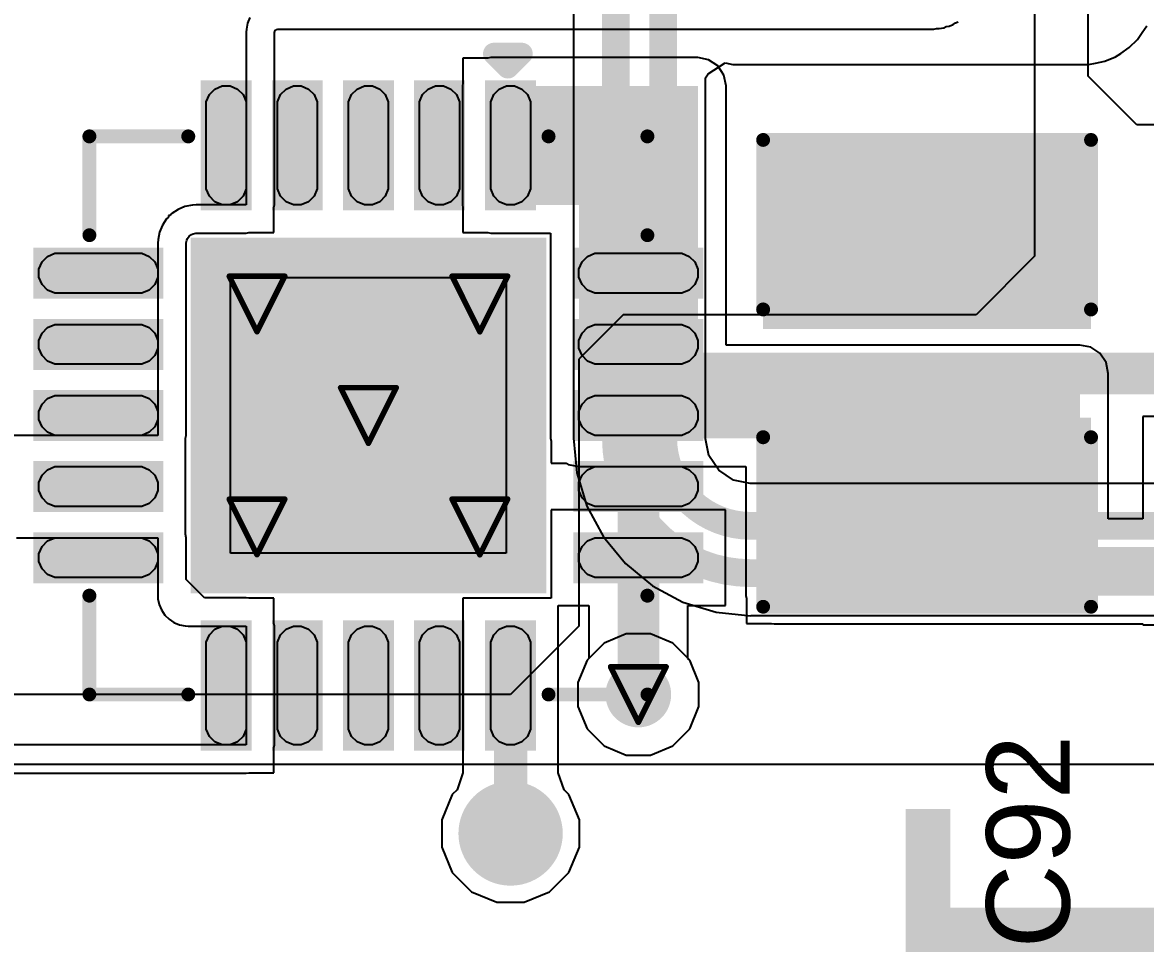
# Model space of a CAD drawing. Header units: inches. Extents: x 0 to 5359, y 0 to 5098.
# Drawn here: x 54.64 to 64.91, y 28.71 to 37.13 of the extents above; entities that cross this region are included whole.
import ezdxf

# ---------------------------------------------------------------- set-up
doc = ezdxf.new("R2010")
doc.units = ezdxf.units.IN
for name, color, linetype in [('Bottom Layer', 5, 'Continuous'), ('Drill Drawing', 1, 'Continuous'), ('Layer 1', 16, 'Continuous'), ('Layer 2', 76, 'Continuous'), ('Top Layer', 1, 'Continuous'), ('Top Overlay', 2, 'Continuous'), ('Top Paste', 8, 'Continuous'), ('Top Solder', 216, 'Continuous'), ('Via Holes', 16, 'Continuous')]:
    doc.layers.add(name, color=color, linetype=linetype)
doc.styles.add('Arial', font='', dxfattribs={"height": 0.2})
doc.styles.add('Arial Black_Bold', font='', dxfattribs={"height": 0.2})
doc.styles.get('Arial').set_extended_font_data('Arial')
doc.styles.get('Arial Black_Bold').set_extended_font_data('Arial Black', bold=True)

# ---------------------------------------------------------------- blocks, each defined once
blk = doc.blocks.new('20_VQFN__5_5__14')
at = {"layer": 'Top Layer'}
for points in [[(-1.482, 3.012), (-1.118, 3.012), (-1.118, 1.925), (-1.482, 1.925)], [(-0.832, 3.012), (-0.468, 3.012), (-0.468, 1.925), (-0.832, 1.925)], [(-0.182, 3.012), (0.182, 3.012), (0.182, 1.925), (-0.182, 1.925)], [(0.468, 3.012), (0.832, 3.012), (0.832, 1.925), (0.468, 1.925)], [(1.118, 3.012), (1.482, 3.012), (1.482, 1.925), (1.118, 1.925)], [(-1.575, 1.575), (1.575, 1.575), (1.575, -1.575), (-1.575, -1.575)], [(-3.012, 1.482), (-1.925, 1.482), (-1.925, 1.118), (-3.012, 1.118)], [(1.925, 1.482), (3.012, 1.482), (3.012, 1.118), (1.925, 1.118)], [(-3.012, 0.832), (-1.925, 0.832), (-1.925, 0.468), (-3.012, 0.468)], [(1.925, 0.832), (3.012, 0.832), (3.012, 0.468), (1.925, 0.468)], [(-3.012, 0.182), (-1.925, 0.182), (-1.925, -0.182), (-3.012, -0.182)], [(1.925, 0.182), (3.012, 0.182), (3.012, -0.182), (1.925, -0.182)], [(-3.012, -0.468), (-1.925, -0.468), (-1.925, -0.832), (-3.012, -0.832)], [(1.925, -0.468), (3.012, -0.468), (3.012, -0.832), (1.925, -0.832)], [(-3.012, -1.118), (-1.925, -1.118), (-1.925, -1.482), (-3.012, -1.482)], [(1.925, -1.118), (3.012, -1.118), (3.012, -1.482), (1.925, -1.482)], [(-1.482, -1.925), (-1.118, -1.925), (-1.118, -3.012), (-1.482, -3.012)], [(-0.832, -1.925), (-0.468, -1.925), (-0.468, -3.012), (-0.832, -3.012)], [(-0.182, -1.925), (0.182, -1.925), (0.182, -3.012), (-0.182, -3.012)], [(0.468, -1.925), (0.832, -1.925), (0.832, -3.012), (0.468, -3.012)], [(1.118, -1.925), (1.482, -1.925), (1.482, -3.012), (1.118, -3.012)]]:
    blk.add_hatch(color=1, dxfattribs=at).paths.add_polyline_path(points)
at = {"layer": 'Top Solder'}
for points in [[(-1.533, 3.063), (-1.067, 3.063), (-1.067, 1.874), (-1.533, 1.874)], [(-0.883, 3.063), (-0.417, 3.063), (-0.417, 1.874), (-0.883, 1.874)], [(-0.233, 3.063), (0.233, 3.063), (0.233, 1.874), (-0.233, 1.874)], [(0.417, 3.063), (0.883, 3.063), (0.883, 1.874), (0.417, 1.874)], [(1.067, 3.063), (1.533, 3.063), (1.533, 1.874), (1.067, 1.874)], [(-1.626, 1.626), (1.626, 1.626), (1.626, -1.626), (-1.626, -1.626)], [(-3.063, 1.533), (-1.874, 1.533), (-1.874, 1.067), (-3.063, 1.067)], [(1.874, 1.533), (3.063, 1.533), (3.063, 1.067), (1.874, 1.067)], [(-3.063, 0.883), (-1.874, 0.883), (-1.874, 0.417), (-3.063, 0.417)], [(1.874, 0.883), (3.063, 0.883), (3.063, 0.417), (1.874, 0.417)], [(-3.063, 0.233), (-1.874, 0.233), (-1.874, -0.233), (-3.063, -0.233)], [(1.874, 0.233), (3.063, 0.233), (3.063, -0.233), (1.874, -0.233)], [(-3.063, -0.417), (-1.874, -0.417), (-1.874, -0.883), (-3.063, -0.883)], [(1.874, -0.417), (3.063, -0.417), (3.063, -0.883), (1.874, -0.883)], [(-3.063, -1.067), (-1.874, -1.067), (-1.874, -1.533), (-3.063, -1.533)], [(1.874, -1.067), (3.063, -1.067), (3.063, -1.533), (1.874, -1.533)], [(-1.533, -1.874), (-1.067, -1.874), (-1.067, -3.063), (-1.533, -3.063)], [(-0.883, -1.874), (-0.417, -1.874), (-0.417, -3.063), (-0.883, -3.063)], [(-0.233, -1.874), (0.233, -1.874), (0.233, -3.063), (-0.233, -3.063)], [(0.417, -1.874), (0.883, -1.874), (0.883, -3.063), (0.417, -3.063)], [(1.067, -1.874), (1.533, -1.874), (1.533, -3.063), (1.067, -3.063)]]:
    blk.add_hatch(color=216, dxfattribs=at).paths.add_polyline_path(points)
at = {"layer": 'Top Overlay'}
for points in [[(-2.551, 1.647, 0.127, 0.127, 0), (-2.551, 2.551, 0.127, 0.127, 0)], [(-1.647, 2.551, 0.127, 0.127, 0), (-2.551, 2.551, 0.127, 0.127, 0)], [(2.551, 2.551, 0.127, 0.127, 0), (1.647, 2.551, 0.127, 0.127, 0)], [(2.551, 1.647, 0.127, 0.127, 0), (2.551, 2.551, 0.127, 0.127, 0)], [(-3.307, 1.148, 0.2, 0.2, 0), (-3.307, 1.402, 0.2, 0.2, 0)], [(-3.18, 1.275, 0.2, 0.2, 0), (-3.307, 1.402, 0.2, 0.2, 0)], [(-3.307, 1.148, 0.2, 0.2, 0), (-3.18, 1.275, 0.2, 0.2, 0)], [(-2.551, -2.551, 0.127, 0.127, 0), (-2.551, -1.647, 0.127, 0.127, 0)], [(2.551, -2.551, 0.127, 0.127, 0), (2.551, -1.647, 0.127, 0.127, 0)], [(-1.647, -2.551, 0.127, 0.127, 0), (-2.551, -2.551, 0.127, 0.127, 0)], [(2.551, -2.551, 0.127, 0.127, 0), (1.647, -2.551, 0.127, 0.127, 0)]]:
    blk.add_lwpolyline(points, format="xyseb", dxfattribs=at)
for points in [[(-2.583, 2.551, 0.0635, 0.0635, 1), (-2.519, 2.551, 0.0635, 0.0635, 1)], [(-2.583, 2.551, 0.0635, 0.0635, 1), (-2.519, 2.551, 0.0635, 0.0635, 1)], [(-1.679, 2.551, 0.0635, 0.0635, 1), (-1.616, 2.551, 0.0635, 0.0635, 1)], [(1.615, 2.551, 0.0635, 0.0635, 1), (1.679, 2.551, 0.0635, 0.0635, 1)], [(2.519, 2.551, 0.0635, 0.0635, 1), (2.582, 2.551, 0.0635, 0.0635, 1)], [(2.519, 2.551, 0.0635, 0.0635, 1), (2.582, 2.551, 0.0635, 0.0635, 1)], [(-2.583, 1.647, 0.0635, 0.0635, 1), (-2.519, 1.647, 0.0635, 0.0635, 1)], [(2.519, 1.647, 0.0635, 0.0635, 1), (2.582, 1.647, 0.0635, 0.0635, 1)], [(-3.357, 1.402, 0.1, 0.1, 1), (-3.257, 1.402, 0.1, 0.1, 1)], [(-3.357, 1.402, 0.1, 0.1, 1), (-3.257, 1.402, 0.1, 0.1, 1)], [(-3.23, 1.275, 0.1, 0.1, 1), (-3.13, 1.275, 0.1, 0.1, 1)], [(-3.23, 1.275, 0.1, 0.1, 1), (-3.13, 1.275, 0.1, 0.1, 1)], [(-3.357, 1.148, 0.1, 0.1, 1), (-3.257, 1.148, 0.1, 0.1, 1)], [(-3.357, 1.148, 0.1, 0.1, 1), (-3.257, 1.148, 0.1, 0.1, 1)], [(-2.583, -1.647, 0.0635, 0.0635, 1), (-2.519, -1.647, 0.0635, 0.0635, 1)], [(2.519, -1.647, 0.0635, 0.0635, 1), (2.582, -1.647, 0.0635, 0.0635, 1)], [(-2.583, -2.551, 0.0635, 0.0635, 1), (-2.519, -2.551, 0.0635, 0.0635, 1)], [(-2.583, -2.551, 0.0635, 0.0635, 1), (-2.519, -2.551, 0.0635, 0.0635, 1)], [(-1.679, -2.551, 0.0635, 0.0635, 1), (-1.616, -2.551, 0.0635, 0.0635, 1)], [(1.615, -2.551, 0.0635, 0.0635, 1), (1.679, -2.551, 0.0635, 0.0635, 1)], [(2.519, -2.551, 0.0635, 0.0635, 1), (2.582, -2.551, 0.0635, 0.0635, 1)], [(2.519, -2.551, 0.0635, 0.0635, 1), (2.582, -2.551, 0.0635, 0.0635, 1)]]:
    blk.add_lwpolyline(points, format="xyseb", close=True, dxfattribs=at)
at = {"layer": 'Top Paste'}
for p, q in [((-1.454, 2.933), (-1.403, 2.984)), ((-1.403, 2.984), (-1.336, 3.012)), ((-1.336, 3.012), (-1.264, 3.012)), ((-1.264, 3.012), (-1.197, 2.984)), ((-1.197, 2.984), (-1.146, 2.933)), ((-0.804, 2.933), (-0.753, 2.984)), ((-0.753, 2.984), (-0.686, 3.012)), ((-0.686, 3.012), (-0.614, 3.012)), ((-0.614, 3.012), (-0.547, 2.984)), ((-0.547, 2.984), (-0.496, 2.933)), ((-0.154, 2.933), (-0.103, 2.984)), ((-0.103, 2.984), (-0.036, 3.012)), ((-0.036, 3.012), (0.036, 3.012)), ((0.036, 3.012), (0.103, 2.984)), ((0.103, 2.984), (0.154, 2.933)), ((0.496, 2.933), (0.547, 2.984)), ((0.547, 2.984), (0.614, 3.012)), ((0.614, 3.012), (0.686, 3.012)), ((0.686, 3.012), (0.753, 2.984)), ((0.753, 2.984), (0.804, 2.933)), ((1.146, 2.933), (1.197, 2.984)), ((1.197, 2.984), (1.264, 3.012)), ((1.264, 3.012), (1.336, 3.012)), ((1.336, 3.012), (1.403, 2.984)), ((1.403, 2.984), (1.454, 2.933)), ((-1.482, 2.866), (-1.454, 2.933)), ((-1.146, 2.933), (-1.118, 2.866)), ((-0.832, 2.866), (-0.804, 2.933)), ((-0.496, 2.933), (-0.468, 2.866)), ((-0.182, 2.866), (-0.154, 2.933)), ((0.154, 2.933), (0.182, 2.866)), ((0.468, 2.866), (0.496, 2.933)), ((0.804, 2.933), (0.832, 2.866)), ((1.118, 2.866), (1.146, 2.933)), ((1.454, 2.933), (1.482, 2.866)), ((-1.482, 2.83), (-1.482, 2.866)), ((-1.482, 2.107), (-1.482, 2.83)), ((-1.118, 2.866), (-1.118, 2.83)), ((-1.118, 2.83), (-1.118, 2.83)), ((-1.118, 2.83), (-1.118, 2.107)), ((-0.832, 2.83), (-0.832, 2.866)), ((-0.832, 2.107), (-0.832, 2.83)), ((-0.468, 2.866), (-0.468, 2.83)), ((-0.468, 2.83), (-0.468, 2.83)), ((-0.468, 2.83), (-0.468, 2.107)), ((-0.182, 2.83), (-0.182, 2.866)), ((-0.182, 2.107), (-0.182, 2.83)), ((0.182, 2.866), (0.182, 2.83)), ((0.182, 2.83), (0.182, 2.83)), ((0.182, 2.83), (0.182, 2.107)), ((0.468, 2.83), (0.468, 2.866)), ((0.468, 2.107), (0.468, 2.83)), ((0.832, 2.866), (0.832, 2.83)), ((0.832, 2.83), (0.832, 2.83)), ((0.832, 2.83), (0.832, 2.107)), ((1.118, 2.83), (1.118, 2.866)), ((1.118, 2.107), (1.118, 2.83)), ((1.482, 2.866), (1.482, 2.83)), ((1.482, 2.83), (1.482, 2.83)), ((1.482, 2.83), (1.482, 2.107)), ((-1.482, 2.071), (-1.482, 2.107)), ((-1.482, 2.107), (-1.482, 2.107)), ((-1.454, 2.004), (-1.482, 2.071)), ((-1.118, 2.071), (-1.146, 2.004)), ((-1.118, 2.107), (-1.118, 2.071)), ((-0.832, 2.071), (-0.832, 2.107)), ((-0.832, 2.107), (-0.832, 2.107)), ((-0.804, 2.004), (-0.832, 2.071)), ((-0.468, 2.071), (-0.496, 2.004)), ((-0.468, 2.107), (-0.468, 2.071)), ((-0.182, 2.071), (-0.182, 2.107)), ((-0.182, 2.107), (-0.182, 2.107)), ((-0.154, 2.004), (-0.182, 2.071)), ((0.182, 2.071), (0.154, 2.004)), ((0.182, 2.107), (0.182, 2.071)), ((0.468, 2.071), (0.468, 2.107)), ((0.468, 2.107), (0.468, 2.107)), ((0.496, 2.004), (0.468, 2.071)), ((0.832, 2.071), (0.804, 2.004)), ((0.832, 2.107), (0.832, 2.071)), ((1.118, 2.071), (1.118, 2.107)), ((1.118, 2.107), (1.118, 2.107)), ((1.146, 2.004), (1.118, 2.071)), ((1.482, 2.071), (1.454, 2.004)), ((1.482, 2.107), (1.482, 2.071)), ((-1.403, 1.953), (-1.454, 2.004)), ((-1.336, 1.925), (-1.403, 1.953)), ((-1.197, 1.953), (-1.264, 1.925)), ((-1.146, 2.004), (-1.197, 1.953)), ((-0.753, 1.953), (-0.804, 2.004)), ((-0.686, 1.925), (-0.753, 1.953)), ((-0.547, 1.953), (-0.614, 1.925)), ((-0.496, 2.004), (-0.547, 1.953)), ((-0.103, 1.953), (-0.154, 2.004)), ((-0.036, 1.925), (-0.103, 1.953)), ((0.103, 1.953), (0.036, 1.925)), ((0.154, 2.004), (0.103, 1.953)), ((0.547, 1.953), (0.496, 2.004)), ((0.614, 1.925), (0.547, 1.953)), ((0.753, 1.953), (0.686, 1.925)), ((0.804, 2.004), (0.753, 1.953)), ((1.197, 1.953), (1.146, 2.004)), ((1.264, 1.925), (1.197, 1.953)), ((1.403, 1.953), (1.336, 1.925)), ((1.454, 2.004), (1.403, 1.953)), ((-1.264, 1.925), (-1.336, 1.925)), ((-0.614, 1.925), (-0.686, 1.925)), ((0.036, 1.925), (-0.036, 1.925)), ((0.686, 1.925), (0.614, 1.925)), ((1.336, 1.925), (1.264, 1.925)), ((-2.984, 1.403), (-2.933, 1.454)), ((-2.933, 1.454), (-2.866, 1.482)), ((-2.866, 1.482), (-2.83, 1.482)), ((-2.83, 1.482), (-2.83, 1.482)), ((-2.83, 1.482), (-2.107, 1.482)), ((-2.107, 1.482), (-2.071, 1.482)), ((-2.071, 1.482), (-2.004, 1.454)), ((-2.004, 1.454), (-1.953, 1.403)), ((1.953, 1.403), (2.004, 1.454)), ((2.004, 1.454), (2.071, 1.482)), ((2.071, 1.482), (2.107, 1.482)), ((2.107, 1.482), (2.107, 1.482)), ((2.107, 1.482), (2.83, 1.482)), ((2.83, 1.482), (2.866, 1.482)), ((2.866, 1.482), (2.933, 1.454)), ((2.933, 1.454), (2.984, 1.403)), ((-3.012, 1.336), (-2.984, 1.403)), ((-3.012, 1.264), (-3.012, 1.336)), ((-1.953, 1.403), (-1.925, 1.336)), ((-1.925, 1.336), (-1.925, 1.264)), ((1.925, 1.336), (1.953, 1.403)), ((1.925, 1.264), (1.925, 1.336)), ((2.984, 1.403), (3.012, 1.336)), ((3.012, 1.336), (3.012, 1.264)), ((-2.984, 1.197), (-3.012, 1.264)), ((-1.925, 1.264), (-1.953, 1.197)), ((-1.26, 1.26), (-1.26, 1.26)), ((-1.26, 1.26), (1.26, 1.26)), ((-1.26, -1.26), (-1.26, 1.26)), ((1.26, 1.26), (1.26, -1.26)), ((1.953, 1.197), (1.925, 1.264)), ((3.012, 1.264), (2.984, 1.197)), ((-2.933, 1.146), (-2.984, 1.197)), ((-2.866, 1.118), (-2.933, 1.146)), ((-2.004, 1.146), (-2.071, 1.118)), ((-1.953, 1.197), (-2.004, 1.146)), ((2.004, 1.146), (1.953, 1.197)), ((2.071, 1.118), (2.004, 1.146)), ((2.933, 1.146), (2.866, 1.118)), ((2.984, 1.197), (2.933, 1.146)), ((-2.83, 1.118), (-2.866, 1.118)), ((-2.107, 1.118), (-2.83, 1.118)), ((-2.071, 1.118), (-2.107, 1.118)), ((-2.107, 1.118), (-2.107, 1.118)), ((2.107, 1.118), (2.071, 1.118)), ((2.83, 1.118), (2.107, 1.118)), ((2.866, 1.118), (2.83, 1.118)), ((2.83, 1.118), (2.83, 1.118)), ((-2.933, 0.804), (-2.866, 0.832)), ((-2.866, 0.832), (-2.83, 0.832)), ((-2.83, 0.832), (-2.83, 0.832)), ((-2.83, 0.832), (-2.107, 0.832)), ((-2.107, 0.832), (-2.071, 0.832)), ((-2.071, 0.832), (-2.004, 0.804)), ((2.004, 0.804), (2.071, 0.832)), ((2.071, 0.832), (2.107, 0.832)), ((2.107, 0.832), (2.107, 0.832)), ((2.107, 0.832), (2.83, 0.832)), ((2.83, 0.832), (2.866, 0.832)), ((2.866, 0.832), (2.933, 0.804)), ((-3.012, 0.686), (-2.984, 0.753)), ((-2.984, 0.753), (-2.933, 0.804)), ((-2.004, 0.804), (-1.953, 0.753)), ((-1.953, 0.753), (-1.925, 0.686)), ((1.925, 0.686), (1.953, 0.753)), ((1.953, 0.753), (2.004, 0.804)), ((2.933, 0.804), (2.984, 0.753)), ((2.984, 0.753), (3.012, 0.686)), ((-3.012, 0.614), (-3.012, 0.686)), ((-1.925, 0.686), (-1.925, 0.614)), ((1.925, 0.614), (1.925, 0.686)), ((3.012, 0.686), (3.012, 0.614)), ((-2.984, 0.547), (-3.012, 0.614)), ((-2.933, 0.496), (-2.984, 0.547)), ((-1.953, 0.547), (-2.004, 0.496)), ((-1.925, 0.614), (-1.953, 0.547)), ((1.953, 0.547), (1.925, 0.614)), ((2.004, 0.496), (1.953, 0.547)), ((2.984, 0.547), (2.933, 0.496)), ((3.012, 0.614), (2.984, 0.547)), ((-2.866, 0.468), (-2.933, 0.496)), ((-2.83, 0.468), (-2.866, 0.468)), ((-2.107, 0.468), (-2.83, 0.468)), ((-2.071, 0.468), (-2.107, 0.468)), ((-2.107, 0.468), (-2.107, 0.468)), ((-2.004, 0.496), (-2.071, 0.468)), ((2.071, 0.468), (2.004, 0.496)), ((2.107, 0.468), (2.071, 0.468)), ((2.83, 0.468), (2.107, 0.468)), ((2.866, 0.468), (2.83, 0.468)), ((2.83, 0.468), (2.83, 0.468)), ((2.933, 0.496), (2.866, 0.468)), ((-3.012, 0.036), (-2.984, 0.103)), ((-2.984, 0.103), (-2.933, 0.154)), ((-2.933, 0.154), (-2.866, 0.182)), ((-2.866, 0.182), (-2.83, 0.182)), ((-2.83, 0.182), (-2.83, 0.182)), ((-2.83, 0.182), (-2.107, 0.182)), ((-2.107, 0.182), (-2.071, 0.182)), ((-2.071, 0.182), (-2.004, 0.154)), ((-2.004, 0.154), (-1.953, 0.103)), ((-1.953, 0.103), (-1.925, 0.036)), ((1.925, 0.036), (1.953, 0.103)), ((1.953, 0.103), (2.004, 0.154)), ((2.004, 0.154), (2.071, 0.182)), ((2.071, 0.182), (2.107, 0.182)), ((2.107, 0.182), (2.107, 0.182)), ((2.107, 0.182), (2.83, 0.182)), ((2.83, 0.182), (2.866, 0.182)), ((2.866, 0.182), (2.933, 0.154)), ((2.933, 0.154), (2.984, 0.103)), ((2.984, 0.103), (3.012, 0.036)), ((-3.012, -0.036), (-3.012, 0.036)), ((-1.925, 0.036), (-1.925, -0.036)), ((1.925, -0.036), (1.925, 0.036)), ((3.012, 0.036), (3.012, -0.036)), ((-2.984, -0.103), (-3.012, -0.036)), ((-1.925, -0.036), (-1.953, -0.103)), ((1.953, -0.103), (1.925, -0.036)), ((3.012, -0.036), (2.984, -0.103)), ((-2.933, -0.154), (-2.984, -0.103)), ((-2.866, -0.182), (-2.933, -0.154)), ((-2.83, -0.182), (-2.866, -0.182)), ((-2.107, -0.182), (-2.83, -0.182)), ((-2.071, -0.182), (-2.107, -0.182)), ((-2.107, -0.182), (-2.107, -0.182)), ((-2.004, -0.154), (-2.071, -0.182)), ((-1.953, -0.103), (-2.004, -0.154)), ((2.004, -0.154), (1.953, -0.103)), ((2.071, -0.182), (2.004, -0.154)), ((2.107, -0.182), (2.071, -0.182)), ((2.83, -0.182), (2.107, -0.182)), ((2.866, -0.182), (2.83, -0.182)), ((2.83, -0.182), (2.83, -0.182)), ((2.933, -0.154), (2.866, -0.182)), ((2.984, -0.103), (2.933, -0.154)), ((-2.984, -0.547), (-2.933, -0.496)), ((-2.933, -0.496), (-2.866, -0.468)), ((-2.866, -0.468), (-2.83, -0.468)), ((-2.83, -0.468), (-2.83, -0.468)), ((-2.83, -0.468), (-2.107, -0.468)), ((-2.107, -0.468), (-2.071, -0.468)), ((-2.071, -0.468), (-2.004, -0.496)), ((-2.004, -0.496), (-1.953, -0.547)), ((1.953, -0.547), (2.004, -0.496)), ((2.004, -0.496), (2.071, -0.468)), ((2.071, -0.468), (2.107, -0.468)), ((2.107, -0.468), (2.107, -0.468)), ((2.107, -0.468), (2.83, -0.468)), ((2.83, -0.468), (2.866, -0.468)), ((2.866, -0.468), (2.933, -0.496)), ((2.933, -0.496), (2.984, -0.547)), ((-3.012, -0.614), (-2.984, -0.547)), ((-3.012, -0.686), (-3.012, -0.614)), ((-1.953, -0.547), (-1.925, -0.614)), ((-1.925, -0.614), (-1.925, -0.686)), ((1.925, -0.614), (1.953, -0.547)), ((1.925, -0.686), (1.925, -0.614)), ((2.984, -0.547), (3.012, -0.614)), ((3.012, -0.614), (3.012, -0.686)), ((-2.984, -0.753), (-3.012, -0.686)), ((-1.925, -0.686), (-1.953, -0.753)), ((1.953, -0.753), (1.925, -0.686)), ((3.012, -0.686), (2.984, -0.753)), ((-2.933, -0.804), (-2.984, -0.753)), ((-2.866, -0.832), (-2.933, -0.804)), ((-2.004, -0.804), (-2.071, -0.832)), ((-1.953, -0.753), (-2.004, -0.804)), ((2.004, -0.804), (1.953, -0.753)), ((2.071, -0.832), (2.004, -0.804)), ((2.933, -0.804), (2.866, -0.832)), ((2.984, -0.753), (2.933, -0.804)), ((-2.83, -0.832), (-2.866, -0.832)), ((-2.107, -0.832), (-2.83, -0.832)), ((-2.071, -0.832), (-2.107, -0.832)), ((-2.107, -0.832), (-2.107, -0.832)), ((2.107, -0.832), (2.071, -0.832)), ((2.83, -0.832), (2.107, -0.832)), ((2.866, -0.832), (2.83, -0.832)), ((2.83, -0.832), (2.83, -0.832)), ((-2.933, -1.146), (-2.866, -1.118)), ((-2.866, -1.118), (-2.83, -1.118)), ((-2.83, -1.118), (-2.83, -1.118)), ((-2.83, -1.118), (-2.107, -1.118)), ((-2.107, -1.118), (-2.071, -1.118)), ((-2.071, -1.118), (-2.004, -1.146)), ((2.004, -1.146), (2.071, -1.118)), ((2.071, -1.118), (2.107, -1.118)), ((2.107, -1.118), (2.107, -1.118)), ((2.107, -1.118), (2.83, -1.118)), ((2.83, -1.118), (2.866, -1.118)), ((2.866, -1.118), (2.933, -1.146)), ((-3.012, -1.264), (-2.984, -1.197)), ((-2.984, -1.197), (-2.933, -1.146)), ((-2.004, -1.146), (-1.953, -1.197)), ((-1.953, -1.197), (-1.925, -1.264)), ((1.925, -1.264), (1.953, -1.197)), ((1.953, -1.197), (2.004, -1.146)), ((2.933, -1.146), (2.984, -1.197)), ((2.984, -1.197), (3.012, -1.264)), ((-3.012, -1.336), (-3.012, -1.264)), ((-1.925, -1.264), (-1.925, -1.336)), ((1.26, -1.26), (-1.26, -1.26)), ((1.925, -1.336), (1.925, -1.264)), ((3.012, -1.264), (3.012, -1.336)), ((-2.984, -1.403), (-3.012, -1.336)), ((-2.933, -1.454), (-2.984, -1.403)), ((-1.953, -1.403), (-2.004, -1.454)), ((-1.925, -1.336), (-1.953, -1.403)), ((1.953, -1.403), (1.925, -1.336)), ((2.004, -1.454), (1.953, -1.403)), ((2.984, -1.403), (2.933, -1.454)), ((3.012, -1.336), (2.984, -1.403)), ((-2.866, -1.482), (-2.933, -1.454)), ((-2.83, -1.482), (-2.866, -1.482)), ((-2.107, -1.482), (-2.83, -1.482)), ((-2.071, -1.482), (-2.107, -1.482)), ((-2.107, -1.482), (-2.107, -1.482)), ((-2.004, -1.454), (-2.071, -1.482)), ((2.071, -1.482), (2.004, -1.454)), ((2.107, -1.482), (2.071, -1.482)), ((2.83, -1.482), (2.107, -1.482)), ((2.866, -1.482), (2.83, -1.482)), ((2.83, -1.482), (2.83, -1.482)), ((2.933, -1.454), (2.866, -1.482)), ((-1.403, -1.953), (-1.336, -1.925)), ((-1.336, -1.925), (-1.264, -1.925)), ((-1.264, -1.925), (-1.197, -1.953)), ((-0.753, -1.953), (-0.686, -1.925)), ((-0.686, -1.925), (-0.614, -1.925)), ((-0.614, -1.925), (-0.547, -1.953)), ((-0.103, -1.953), (-0.036, -1.925)), ((-0.036, -1.925), (0.036, -1.925)), ((0.036, -1.925), (0.103, -1.953)), ((0.547, -1.953), (0.614, -1.925)), ((0.614, -1.925), (0.686, -1.925)), ((0.686, -1.925), (0.753, -1.953)), ((1.197, -1.953), (1.264, -1.925)), ((1.264, -1.925), (1.336, -1.925)), ((1.336, -1.925), (1.403, -1.953)), ((-1.482, -2.071), (-1.454, -2.004)), ((-1.454, -2.004), (-1.403, -1.953)), ((-1.197, -1.953), (-1.146, -2.004)), ((-1.146, -2.004), (-1.118, -2.071)), ((-0.832, -2.071), (-0.804, -2.004)), ((-0.804, -2.004), (-0.753, -1.953)), ((-0.547, -1.953), (-0.496, -2.004)), ((-0.496, -2.004), (-0.468, -2.071)), ((-0.182, -2.071), (-0.154, -2.004)), ((-0.154, -2.004), (-0.103, -1.953)), ((0.103, -1.953), (0.154, -2.004)), ((0.154, -2.004), (0.182, -2.071)), ((0.468, -2.071), (0.496, -2.004)), ((0.496, -2.004), (0.547, -1.953)), ((0.753, -1.953), (0.804, -2.004)), ((0.804, -2.004), (0.832, -2.071)), ((1.118, -2.071), (1.146, -2.004)), ((1.146, -2.004), (1.197, -1.953)), ((1.403, -1.953), (1.454, -2.004)), ((1.454, -2.004), (1.482, -2.071)), ((-1.482, -2.107), (-1.482, -2.071)), ((-1.482, -2.83), (-1.482, -2.107)), ((-1.118, -2.071), (-1.118, -2.107)), ((-1.118, -2.107), (-1.118, -2.107)), ((-1.118, -2.107), (-1.118, -2.83)), ((-0.832, -2.107), (-0.832, -2.071)), ((-0.832, -2.83), (-0.832, -2.107)), ((-0.468, -2.071), (-0.468, -2.107)), ((-0.468, -2.107), (-0.468, -2.107)), ((-0.468, -2.107), (-0.468, -2.83)), ((-0.182, -2.107), (-0.182, -2.071)), ((-0.182, -2.83), (-0.182, -2.107)), ((0.182, -2.071), (0.182, -2.107)), ((0.182, -2.107), (0.182, -2.107)), ((0.182, -2.107), (0.182, -2.83)), ((0.468, -2.107), (0.468, -2.071)), ((0.468, -2.83), (0.468, -2.107)), ((0.832, -2.071), (0.832, -2.107)), ((0.832, -2.107), (0.832, -2.107)), ((0.832, -2.107), (0.832, -2.83)), ((1.118, -2.107), (1.118, -2.071)), ((1.118, -2.83), (1.118, -2.107)), ((1.482, -2.071), (1.482, -2.107)), ((1.482, -2.107), (1.482, -2.107)), ((1.482, -2.107), (1.482, -2.83)), ((-1.482, -2.866), (-1.482, -2.83)), ((-1.482, -2.83), (-1.482, -2.83)), ((-1.454, -2.933), (-1.482, -2.866)), ((-1.118, -2.866), (-1.146, -2.933)), ((-1.118, -2.83), (-1.118, -2.866)), ((-0.832, -2.866), (-0.832, -2.83)), ((-0.832, -2.83), (-0.832, -2.83)), ((-0.804, -2.933), (-0.832, -2.866)), ((-0.468, -2.866), (-0.496, -2.933)), ((-0.468, -2.83), (-0.468, -2.866)), ((-0.182, -2.866), (-0.182, -2.83)), ((-0.182, -2.83), (-0.182, -2.83)), ((-0.154, -2.933), (-0.182, -2.866)), ((0.182, -2.866), (0.154, -2.933)), ((0.182, -2.83), (0.182, -2.866)), ((0.468, -2.866), (0.468, -2.83)), ((0.468, -2.83), (0.468, -2.83)), ((0.496, -2.933), (0.468, -2.866)), ((0.832, -2.866), (0.804, -2.933)), ((0.832, -2.83), (0.832, -2.866)), ((1.118, -2.866), (1.118, -2.83)), ((1.118, -2.83), (1.118, -2.83)), ((1.146, -2.933), (1.118, -2.866)), ((1.482, -2.866), (1.454, -2.933)), ((1.482, -2.83), (1.482, -2.866)), ((-1.403, -2.984), (-1.454, -2.933)), ((-1.146, -2.933), (-1.197, -2.984)), ((-0.753, -2.984), (-0.804, -2.933)), ((-0.496, -2.933), (-0.547, -2.984)), ((-0.103, -2.984), (-0.154, -2.933)), ((0.154, -2.933), (0.103, -2.984)), ((0.547, -2.984), (0.496, -2.933)), ((0.804, -2.933), (0.753, -2.984)), ((1.197, -2.984), (1.146, -2.933)), ((1.454, -2.933), (1.403, -2.984)), ((-1.336, -3.012), (-1.403, -2.984)), ((-1.264, -3.012), (-1.336, -3.012)), ((-1.197, -2.984), (-1.264, -3.012)), ((-0.686, -3.012), (-0.753, -2.984)), ((-0.614, -3.012), (-0.686, -3.012)), ((-0.547, -2.984), (-0.614, -3.012)), ((-0.036, -3.012), (-0.103, -2.984)), ((0.036, -3.012), (-0.036, -3.012)), ((0.103, -2.984), (0.036, -3.012)), ((0.614, -3.012), (0.547, -2.984)), ((0.686, -3.012), (0.614, -3.012)), ((0.753, -2.984), (0.686, -3.012)), ((1.264, -3.012), (1.197, -2.984)), ((1.336, -3.012), (1.264, -3.012)), ((1.403, -2.984), (1.336, -3.012))]:
    blk.add_line(p, q, dxfattribs=at)
blk = doc.blocks.new('T____________0_5___49')
at = {"layer": 'Top Layer'}
h = blk.add_hatch(color=1, dxfattribs=at)
edge = h.paths.add_edge_path()
edge.add_arc((0, 0), 0.375, 0, 360)
at = {"layer": 'Top Paste'}
h = blk.add_hatch(color=8, dxfattribs=at)
edge = h.paths.add_edge_path()
edge.add_arc((0, 0), 0.375, 0, 360)
at = {"layer": 'Top Solder'}
h = blk.add_hatch(color=216, dxfattribs=at)
edge = h.paths.add_edge_path()
edge.add_arc((0, 0), 0.477, 0, 360)
blk = doc.blocks.new('C___1210_274')
at = {"layer": 'Top Layer'}
for points in [[(-2.032, 1.397), (-0.508, 1.397), (-0.508, -1.397), (-2.032, -1.397)], [(0.508, 1.397), (2.032, 1.397), (2.032, -1.397), (0.508, -1.397)]]:
    blk.add_hatch(color=1, dxfattribs=at).paths.add_polyline_path(points)
at = {"layer": 'Top Paste'}
for points in [[(-2.032, 1.397), (-0.508, 1.397), (-0.508, -1.397), (-2.032, -1.397)], [(0.508, 1.397), (2.032, 1.397), (2.032, -1.397), (0.508, -1.397)]]:
    blk.add_hatch(color=8, dxfattribs=at).paths.add_polyline_path(points)
at = {"layer": 'Top Solder'}
for points in [[(-2.134, 1.499), (-0.406, 1.499), (-0.406, -1.499), (-2.134, -1.499)], [(0.406, 1.499), (2.134, 1.499), (2.134, -1.499), (0.406, -1.499)]]:
    blk.add_hatch(color=216, dxfattribs=at).paths.add_polyline_path(points)
at = {"layer": 'Top Overlay'}
for points in [[(-0.584, 1.499, 0.127, 0.127, 0), (-2.134, 1.499, 0.127, 0.127, 0)], [(-2.134, -1.499, 0.127, 0.127, 0), (-2.134, 1.499, 0.127, 0.127, 0)], [(2.134, 1.499, 0.127, 0.127, 0), (0.584, 1.499, 0.127, 0.127, 0)], [(2.134, -1.499, 0.127, 0.127, 0), (2.134, 1.499, 0.127, 0.127, 0)], [(-0.584, -1.499, 0.127, 0.127, 0), (-2.134, -1.499, 0.127, 0.127, 0)], [(2.134, -1.499, 0.127, 0.127, 0), (0.584, -1.499, 0.127, 0.127, 0)]]:
    blk.add_lwpolyline(points, format="xyseb", dxfattribs=at)
for points in [[(-2.165, 1.499, 0.0635, 0.0635, 1), (-2.102, 1.499, 0.0635, 0.0635, 1)], [(-2.165, 1.499, 0.0635, 0.0635, 1), (-2.102, 1.499, 0.0635, 0.0635, 1)], [(-0.616, 1.499, 0.0635, 0.0635, 1), (-0.552, 1.499, 0.0635, 0.0635, 1)], [(0.552, 1.499, 0.0635, 0.0635, 1), (0.616, 1.499, 0.0635, 0.0635, 1)], [(2.102, 1.499, 0.0635, 0.0635, 1), (2.165, 1.499, 0.0635, 0.0635, 1)], [(2.102, 1.499, 0.0635, 0.0635, 1), (2.165, 1.499, 0.0635, 0.0635, 1)], [(-2.165, -1.499, 0.0635, 0.0635, 1), (-2.102, -1.499, 0.0635, 0.0635, 1)], [(-2.165, -1.499, 0.0635, 0.0635, 1), (-2.102, -1.499, 0.0635, 0.0635, 1)], [(-0.616, -1.499, 0.0635, 0.0635, 1), (-0.552, -1.499, 0.0635, 0.0635, 1)], [(0.552, -1.499, 0.0635, 0.0635, 1), (0.616, -1.499, 0.0635, 0.0635, 1)], [(2.102, -1.499, 0.0635, 0.0635, 1), (2.165, -1.499, 0.0635, 0.0635, 1)], [(2.102, -1.499, 0.0635, 0.0635, 1), (2.165, -1.499, 0.0635, 0.0635, 1)]]:
    blk.add_lwpolyline(points, format="xyseb", close=True, dxfattribs=at)

msp = doc.modelspace()

# ---------------------------------------------------------------- hatches: boundary and pattern name
at = {"layer": 'Bottom Layer'}
h = msp.add_hatch(color=5, dxfattribs=at)
edge = h.paths.add_edge_path()
edge.add_arc((56.789, 34.558), 0.3, 0, 360)
h = msp.add_hatch(color=5, dxfattribs=at)
edge = h.paths.add_edge_path()
edge.add_arc((58.827, 34.558), 0.3, 0, 360)
h = msp.add_hatch(color=5, dxfattribs=at)
edge = h.paths.add_edge_path()
edge.add_arc((57.808, 33.539), 0.3, 0, 360)
h = msp.add_hatch(color=5, dxfattribs=at)
edge = h.paths.add_edge_path()
edge.add_arc((56.789, 32.52), 0.3, 0, 360)
h = msp.add_hatch(color=5, dxfattribs=at)
edge = h.paths.add_edge_path()
edge.add_arc((58.827, 32.52), 0.3, 0, 360)
h = msp.add_hatch(color=5, dxfattribs=at)
edge = h.paths.add_edge_path()
edge.add_arc((60.276, 30.988), 0.3, 0, 360)
at = {"layer": 'Layer 1'}
h = msp.add_hatch(color=16, dxfattribs=at)
edge = h.paths.add_edge_path()
edge.add_arc((56.789, 34.558), 0.3, 0, 360)
h = msp.add_hatch(color=16, dxfattribs=at)
edge = h.paths.add_edge_path()
edge.add_arc((58.827, 34.558), 0.3, 0, 360)
h = msp.add_hatch(color=16, dxfattribs=at)
edge = h.paths.add_edge_path()
edge.add_arc((57.808, 33.539), 0.3, 0, 360)
h = msp.add_hatch(color=16, dxfattribs=at)
edge = h.paths.add_edge_path()
edge.add_arc((56.789, 32.52), 0.3, 0, 360)
h = msp.add_hatch(color=16, dxfattribs=at)
edge = h.paths.add_edge_path()
edge.add_arc((58.827, 32.52), 0.3, 0, 360)
h = msp.add_hatch(color=16, dxfattribs=at)
edge = h.paths.add_edge_path()
edge.add_arc((60.276, 30.988), 0.3, 0, 360)
at = {"layer": 'Layer 2'}
h = msp.add_hatch(color=76, dxfattribs=at)
edge = h.paths.add_edge_path()
edge.add_arc((56.789, 34.558), 0.3, 0, 360)
h = msp.add_hatch(color=76, dxfattribs=at)
edge = h.paths.add_edge_path()
edge.add_arc((58.827, 34.558), 0.3, 0, 360)
h = msp.add_hatch(color=76, dxfattribs=at)
edge = h.paths.add_edge_path()
edge.add_arc((57.808, 33.539), 0.3, 0, 360)
h = msp.add_hatch(color=76, dxfattribs=at)
edge = h.paths.add_edge_path()
edge.add_arc((56.789, 32.52), 0.3, 0, 360)
h = msp.add_hatch(color=76, dxfattribs=at)
edge = h.paths.add_edge_path()
edge.add_arc((58.827, 32.52), 0.3, 0, 360)
h = msp.add_hatch(color=76, dxfattribs=at)
edge = h.paths.add_edge_path()
edge.add_arc((60.276, 30.988), 0.3, 0, 360)
at = {"layer": 'Top Layer'}
for points in [[(58.926, 35.464), (60.82, 35.464), (60.82, 36.551), (58.926, 36.551)], [(59.733, 33.357), (60.82, 33.357), (60.82, 36.551), (59.733, 36.551)], [(59.733, 33.33), (64.313, 33.33), (64.313, 33.924), (59.733, 33.924)], [(61.519, 31.892), (64.313, 31.892), (64.313, 33.924), (61.519, 33.924)], [(61.519, 31.892), (65.777, 31.892), (65.777, 32.336), (61.519, 32.336)]]:
    msp.add_hatch(color=1, dxfattribs=at).paths.add_polyline_path(points)
h = msp.add_hatch(color=1, dxfattribs=at)
edge = h.paths.add_edge_path()
edge.add_arc((56.789, 34.558), 0.3, 0, 360)
h = msp.add_hatch(color=1, dxfattribs=at)
edge = h.paths.add_edge_path()
edge.add_arc((58.827, 34.558), 0.3, 0, 360)
h = msp.add_hatch(color=1, dxfattribs=at)
edge = h.paths.add_edge_path()
edge.add_arc((57.808, 33.539), 0.3, 0, 360)
h = msp.add_hatch(color=1, dxfattribs=at)
edge = h.paths.add_edge_path()
edge.add_arc((56.789, 32.52), 0.3, 0, 360)
h = msp.add_hatch(color=1, dxfattribs=at)
edge = h.paths.add_edge_path()
edge.add_arc((58.827, 32.52), 0.3, 0, 360)
h = msp.add_hatch(color=1, dxfattribs=at)
edge = h.paths.add_edge_path()
edge.add_arc((60.276, 30.988), 0.3, 0, 360)
at = {"layer": 'Via Holes'}
h = msp.add_hatch(color=7, dxfattribs=at)
edge = h.paths.add_edge_path()
edge.add_arc((56.789, 34.558), 0.15, 0, 360)
h = msp.add_hatch(color=7, dxfattribs=at)
edge = h.paths.add_edge_path()
edge.add_arc((58.827, 34.558), 0.15, 0, 360)
h = msp.add_hatch(color=7, dxfattribs=at)
edge = h.paths.add_edge_path()
edge.add_arc((57.808, 33.539), 0.15, 0, 360)
h = msp.add_hatch(color=7, dxfattribs=at)
edge = h.paths.add_edge_path()
edge.add_arc((56.789, 32.52), 0.15, 0, 360)
h = msp.add_hatch(color=7, dxfattribs=at)
edge = h.paths.add_edge_path()
edge.add_arc((58.827, 32.52), 0.15, 0, 360)
h = msp.add_hatch(color=7, dxfattribs=at)
edge = h.paths.add_edge_path()
edge.add_arc((60.276, 30.988), 0.15, 0, 360)

# ---------------------------------------------------------------- linework, layer by layer
at = {"layer": 'Bottom Layer'}
for p, q in [((59.683, 49.248), (59.683, 33.332)), ((64.882, 37.039), (64.924, 37.102)), ((64.765, 36.901), (64.84, 36.976)), ((64.84, 36.976), (64.882, 37.039)), ((64.84, 36.976), (64.84, 36.976)), ((64.84, 36.976), (64.84, 36.976)), ((64.687, 36.849), (64.765, 36.901)), ((64.765, 36.901), (64.765, 36.901)), ((64.456, 36.759), (64.54, 36.776)), ((64.54, 36.776), (64.639, 36.817)), ((64.54, 36.776), (64.54, 36.776)), ((64.639, 36.817), (64.687, 36.849)), ((64.639, 36.817), (64.639, 36.817)), ((64.639, 36.817), (64.639, 36.817)), ((60.891, 36.625), (60.915, 36.661)), ((60.915, 36.661), (61.069, 36.761)), ((61.069, 36.761), (61.141, 36.746)), ((61.141, 36.746), (64.338, 36.746)), ((64.338, 36.746), (64.391, 36.746)), ((64.391, 36.746), (64.456, 36.759)), ((64.391, 36.746), (64.391, 36.746)), ((64.391, 36.746), (64.391, 36.746)), ((60.891, 33.332), (60.891, 36.625)), ((59.683, 33.332), (59.682, 33.332)), ((59.682, 33.332), (59.713, 33.016)), ((60.89, 33.325), (60.891, 33.332)), ((60.92, 33.173), (60.89, 33.325)), ((61.011, 33.038), (60.92, 33.173)), ((59.713, 33.016), (59.806, 32.711)), ((61.146, 32.947), (61.011, 33.038)), ((61.298, 32.917), (61.146, 32.947)), ((61.305, 32.918), (61.298, 32.917)), ((69.373, 32.918), (61.305, 32.918)), ((59.806, 32.711), (59.956, 32.431)), ((59.956, 32.431), (60.158, 32.185)), ((60.158, 32.185), (60.404, 31.983)), ((60.404, 31.983), (60.684, 31.833)), ((60.684, 31.833), (60.989, 31.741)), ((60.989, 31.741), (61.305, 31.709)), ((61.305, 31.709), (61.305, 31.71)), ((61.305, 31.71), (69.373, 31.71)), ((60.166, 31.542), (59.963, 31.458)), ((60.387, 31.542), (60.166, 31.542)), ((60.59, 31.458), (60.387, 31.542)), ((59.963, 31.458), (59.807, 31.302)), ((60.746, 31.302), (60.59, 31.458)), ((59.807, 31.302), (59.722, 31.098)), ((60.83, 31.098), (60.746, 31.302)), ((59.722, 31.098), (59.722, 30.878)), ((60.83, 30.878), (60.83, 31.098)), ((59.722, 30.878), (59.807, 30.674)), ((60.746, 30.674), (60.83, 30.878)), ((59.807, 30.674), (59.963, 30.518)), ((60.59, 30.518), (60.746, 30.674)), ((59.963, 30.518), (60.166, 30.434)), ((60.387, 30.434), (60.59, 30.518)), ((60.166, 30.434), (60.387, 30.434))]:
    msp.add_line(p, q, dxfattribs=at)
for points in [[(60.071, 33.332, 0.254, 0.254, 0), (60.071, 49.248, 0.254, 0.254, 0)], [(60.503, 33.332, 0.254, 0.254, 0), (60.503, 49.248, 0.254, 0.254, 0)], [(61.305, 32.098, 0.254, 0.254, -0.414214), (60.071, 33.332, 0.254, 0.254, 0)], [(61.305, 32.53, 0.254, 0.254, -0.414214), (60.503, 33.332, 0.254, 0.254, 0)], [(61.305, 32.53, 0.254, 0.254, 0), (61.94, 32.53, 0.254, 0.254, 0)], [(61.94, 32.53, 0.254, 0.254, 0), (66.157, 32.53, 0.254, 0.254, 0)], [(61.305, 32.098, 0.254, 0.254, 0), (69.373, 32.098, 0.254, 0.254, 0)]]:
    msp.add_lwpolyline(points, format="xyseb", dxfattribs=at)
for points in [[(60.007, 33.332, 0.127, 0.127, 1), (60.135, 33.332, 0.127, 0.127, 1)], [(60.007, 33.332, 0.127, 0.127, 1), (60.135, 33.332, 0.127, 0.127, 1)], [(60.439, 33.332, 0.127, 0.127, 1), (60.566, 33.332, 0.127, 0.127, 1)], [(60.439, 33.332, 0.127, 0.127, 1), (60.566, 33.332, 0.127, 0.127, 1)], [(61.242, 32.53, 0.127, 0.127, 1), (61.369, 32.53, 0.127, 0.127, 1)], [(61.242, 32.53, 0.127, 0.127, 1), (61.369, 32.53, 0.127, 0.127, 1)], [(61.876, 32.53, 0.127, 0.127, 1), (62.003, 32.53, 0.127, 0.127, 1)], [(61.876, 32.53, 0.127, 0.127, 1), (62.003, 32.53, 0.127, 0.127, 1)], [(61.242, 32.098, 0.127, 0.127, 1), (61.369, 32.098, 0.127, 0.127, 1)], [(61.242, 32.098, 0.127, 0.127, 1), (61.369, 32.098, 0.127, 0.127, 1)]]:
    msp.add_lwpolyline(points, format="xyseb", close=True, dxfattribs=at)
at = {"layer": 'Drill Drawing'}
for points in [[(56.535, 34.812, 0.0508, 0.0508, 0), (57.043, 34.812, 0.0508, 0.0508, 0)], [(56.535, 34.812, 0.0508, 0.0508, 0), (56.789, 34.304, 0.0508, 0.0508, 0)], [(56.789, 34.304, 0.0508, 0.0508, 0), (57.043, 34.812, 0.0508, 0.0508, 0)], [(58.573, 34.812, 0.0508, 0.0508, 0), (59.081, 34.812, 0.0508, 0.0508, 0)], [(58.573, 34.812, 0.0508, 0.0508, 0), (58.827, 34.304, 0.0508, 0.0508, 0)], [(58.827, 34.304, 0.0508, 0.0508, 0), (59.081, 34.812, 0.0508, 0.0508, 0)], [(57.554, 33.793, 0.0508, 0.0508, 0), (58.062, 33.793, 0.0508, 0.0508, 0)], [(57.554, 33.793, 0.0508, 0.0508, 0), (57.808, 33.285, 0.0508, 0.0508, 0)], [(57.808, 33.285, 0.0508, 0.0508, 0), (58.062, 33.793, 0.0508, 0.0508, 0)], [(56.535, 32.774, 0.0508, 0.0508, 0), (57.043, 32.774, 0.0508, 0.0508, 0)], [(56.535, 32.774, 0.0508, 0.0508, 0), (56.789, 32.266, 0.0508, 0.0508, 0)], [(56.789, 32.266, 0.0508, 0.0508, 0), (57.043, 32.774, 0.0508, 0.0508, 0)], [(58.573, 32.774, 0.0508, 0.0508, 0), (59.081, 32.774, 0.0508, 0.0508, 0)], [(58.573, 32.774, 0.0508, 0.0508, 0), (58.827, 32.266, 0.0508, 0.0508, 0)], [(58.827, 32.266, 0.0508, 0.0508, 0), (59.081, 32.774, 0.0508, 0.0508, 0)], [(60.022, 31.242, 0.0508, 0.0508, 0), (60.53, 31.242, 0.0508, 0.0508, 0)], [(60.022, 31.242, 0.0508, 0.0508, 0), (60.276, 30.734, 0.0508, 0.0508, 0)], [(60.276, 30.734, 0.0508, 0.0508, 0), (60.53, 31.242, 0.0508, 0.0508, 0)]]:
    msp.add_lwpolyline(points, format="xyseb", dxfattribs=at)
for points in [[(56.523, 34.812, 0.0254, 0.0254, 1), (56.548, 34.812, 0.0254, 0.0254, 1)], [(56.523, 34.812, 0.0254, 0.0254, 1), (56.548, 34.812, 0.0254, 0.0254, 1)], [(57.031, 34.812, 0.0254, 0.0254, 1), (57.056, 34.812, 0.0254, 0.0254, 1)], [(57.031, 34.812, 0.0254, 0.0254, 1), (57.056, 34.812, 0.0254, 0.0254, 1)], [(58.56, 34.812, 0.0254, 0.0254, 1), (58.586, 34.812, 0.0254, 0.0254, 1)], [(58.56, 34.812, 0.0254, 0.0254, 1), (58.586, 34.812, 0.0254, 0.0254, 1)], [(59.068, 34.812, 0.0254, 0.0254, 1), (59.094, 34.812, 0.0254, 0.0254, 1)], [(59.068, 34.812, 0.0254, 0.0254, 1), (59.094, 34.812, 0.0254, 0.0254, 1)], [(56.777, 34.304, 0.0254, 0.0254, 1), (56.802, 34.304, 0.0254, 0.0254, 1)], [(56.777, 34.304, 0.0254, 0.0254, 1), (56.802, 34.304, 0.0254, 0.0254, 1)], [(58.814, 34.304, 0.0254, 0.0254, 1), (58.84, 34.304, 0.0254, 0.0254, 1)], [(58.814, 34.304, 0.0254, 0.0254, 1), (58.84, 34.304, 0.0254, 0.0254, 1)], [(57.541, 33.793, 0.0254, 0.0254, 1), (57.567, 33.793, 0.0254, 0.0254, 1)], [(57.541, 33.793, 0.0254, 0.0254, 1), (57.567, 33.793, 0.0254, 0.0254, 1)], [(58.049, 33.793, 0.0254, 0.0254, 1), (58.075, 33.793, 0.0254, 0.0254, 1)], [(58.049, 33.793, 0.0254, 0.0254, 1), (58.075, 33.793, 0.0254, 0.0254, 1)], [(57.795, 33.285, 0.0254, 0.0254, 1), (57.821, 33.285, 0.0254, 0.0254, 1)], [(57.795, 33.285, 0.0254, 0.0254, 1), (57.821, 33.285, 0.0254, 0.0254, 1)], [(56.523, 32.774, 0.0254, 0.0254, 1), (56.548, 32.774, 0.0254, 0.0254, 1)], [(56.523, 32.774, 0.0254, 0.0254, 1), (56.548, 32.774, 0.0254, 0.0254, 1)], [(57.031, 32.774, 0.0254, 0.0254, 1), (57.056, 32.774, 0.0254, 0.0254, 1)], [(57.031, 32.774, 0.0254, 0.0254, 1), (57.056, 32.774, 0.0254, 0.0254, 1)], [(58.56, 32.774, 0.0254, 0.0254, 1), (58.586, 32.774, 0.0254, 0.0254, 1)], [(58.56, 32.774, 0.0254, 0.0254, 1), (58.586, 32.774, 0.0254, 0.0254, 1)], [(59.068, 32.774, 0.0254, 0.0254, 1), (59.094, 32.774, 0.0254, 0.0254, 1)], [(59.068, 32.774, 0.0254, 0.0254, 1), (59.094, 32.774, 0.0254, 0.0254, 1)], [(56.777, 32.266, 0.0254, 0.0254, 1), (56.802, 32.266, 0.0254, 0.0254, 1)], [(56.777, 32.266, 0.0254, 0.0254, 1), (56.802, 32.266, 0.0254, 0.0254, 1)], [(58.814, 32.266, 0.0254, 0.0254, 1), (58.84, 32.266, 0.0254, 0.0254, 1)], [(58.814, 32.266, 0.0254, 0.0254, 1), (58.84, 32.266, 0.0254, 0.0254, 1)], [(60.01, 31.242, 0.0254, 0.0254, 1), (60.035, 31.242, 0.0254, 0.0254, 1)], [(60.01, 31.242, 0.0254, 0.0254, 1), (60.035, 31.242, 0.0254, 0.0254, 1)], [(60.518, 31.242, 0.0254, 0.0254, 1), (60.543, 31.242, 0.0254, 0.0254, 1)], [(60.518, 31.242, 0.0254, 0.0254, 1), (60.543, 31.242, 0.0254, 0.0254, 1)], [(60.264, 30.734, 0.0254, 0.0254, 1), (60.289, 30.734, 0.0254, 0.0254, 1)], [(60.264, 30.734, 0.0254, 0.0254, 1), (60.289, 30.734, 0.0254, 0.0254, 1)]]:
    msp.add_lwpolyline(points, format="xyseb", close=True, dxfattribs=at)
at = {"layer": 'Layer 1'}
for p, q in [((60.166, 31.542), (59.963, 31.458)), ((60.387, 31.542), (60.166, 31.542)), ((60.59, 31.458), (60.387, 31.542)), ((59.963, 31.458), (59.807, 31.302)), ((60.746, 31.302), (60.59, 31.458)), ((59.807, 31.302), (59.722, 31.098)), ((60.83, 31.098), (60.746, 31.302)), ((59.722, 31.098), (59.722, 30.878)), ((60.83, 30.878), (60.83, 31.098)), ((59.722, 30.878), (59.807, 30.674)), ((60.746, 30.674), (60.83, 30.878)), ((59.807, 30.674), (59.963, 30.518)), ((60.59, 30.518), (60.746, 30.674)), ((59.963, 30.518), (60.166, 30.434)), ((60.387, 30.434), (60.59, 30.518)), ((60.166, 30.434), (60.387, 30.434))]:
    msp.add_line(p, q, dxfattribs=at)
at = {"layer": 'Layer 2'}
for p, q in [((63.899, 48.583), (63.899, 34.994)), ((64.389, 36.639), (64.389, 38.5)), ((64.833, 36.195), (64.389, 36.639)), ((66.956, 36.195), (64.833, 36.195)), ((63.899, 34.994), (63.365, 34.459)), ((60.138, 34.459), (59.733, 34.055)), ((63.365, 34.459), (60.138, 34.459)), ((59.733, 34.055), (59.733, 31.613)), ((59.733, 31.613), (59.108, 30.988)), ((59.108, 30.988), (52.422, 30.988)), ((51.943, 30.353), (82.55, 30.353))]:
    msp.add_line(p, q, dxfattribs=at)
for points in [[(60.276, 33.412, 0.381, 0.381, -0.414214), (60.789, 33.924, 0.381, 0.381, 0)], [(60.789, 33.924, 0.381, 0.381, 0), (66.552, 33.924, 0.381, 0.381, 0)], [(60.276, 30.988, 0.381, 0.381, 0), (60.276, 33.412, 0.381, 0.381, 0)]]:
    msp.add_lwpolyline(points, format="xyseb", dxfattribs=at)
for points in [[(60.693, 33.924, 0.191, 0.191, 1), (60.884, 33.924, 0.191, 0.191, 1)], [(60.693, 33.924, 0.191, 0.191, 1), (60.884, 33.924, 0.191, 0.191, 1)], [(60.181, 33.412, 0.191, 0.191, 1), (60.372, 33.412, 0.191, 0.191, 1)], [(60.181, 33.412, 0.191, 0.191, 1), (60.372, 33.412, 0.191, 0.191, 1)], [(60.181, 30.988, 0.191, 0.191, 1), (60.372, 30.988, 0.191, 0.191, 1)]]:
    msp.add_lwpolyline(points, format="xyseb", close=True, dxfattribs=at)
at = {"layer": 'Top Layer'}
for p, q in [((56.724, 37.177), (56.702, 37.126)), ((56.692, 37.071), (56.69, 37.043)), ((56.702, 37.126), (56.692, 37.071)), ((56.98, 37.069), (56.982, 37.07)), ((56.982, 37.07), (62.956, 37.07)), ((62.956, 37.07), (62.977, 37.07)), ((62.977, 37.07), (63.002, 37.075)), ((63.002, 37.075), (63.027, 37.075)), ((63.027, 37.075), (63.068, 37.083)), ((63.068, 37.083), (63.092, 37.093)), ((63.092, 37.093), (63.117, 37.097)), ((63.117, 37.097), (63.156, 37.114)), ((63.156, 37.114), (63.177, 37.128)), ((63.177, 37.128), (63.2, 37.137)), ((56.69, 37.043), (56.69, 35.464)), ((56.949, 37.039), (56.951, 37.05)), ((56.949, 37.036), (56.949, 37.039)), ((56.949, 35.464), (56.949, 37.036)), ((56.951, 37.05), (56.953, 37.055)), ((56.953, 37.055), (56.956, 37.059)), ((56.956, 37.059), (56.96, 37.063)), ((56.96, 37.063), (56.964, 37.065)), ((56.964, 37.065), (56.969, 37.067)), ((56.969, 37.067), (56.98, 37.069)), ((58.901, 36.805), (58.672, 36.805)), ((58.672, 36.805), (58.672, 36.576)), ((58.926, 36.81), (58.901, 36.805)), ((60.82, 36.81), (58.926, 36.81)), ((60.919, 36.79), (60.82, 36.81)), ((61.003, 36.734), (60.919, 36.79)), ((61.059, 36.65), (61.003, 36.734)), ((58.672, 36.576), (58.667, 36.551)), ((61.079, 36.551), (61.059, 36.65)), ((58.667, 36.551), (58.667, 35.464)), ((61.079, 34.183), (61.079, 36.551)), ((56.131, 35.449), (56.068, 35.422)), ((56.199, 35.462), (56.131, 35.449)), ((56.233, 35.464), (56.199, 35.462)), ((56.69, 35.464), (56.233, 35.464)), ((56.944, 35.439), (56.949, 35.464)), ((56.944, 35.21), (56.944, 35.439)), ((58.667, 35.464), (58.672, 35.439)), ((58.672, 35.439), (58.672, 35.21)), ((55.962, 35.336), (55.924, 35.279)), ((55.979, 35.352), (55.962, 35.336)), ((55.995, 35.368), (55.979, 35.368)), ((55.979, 35.368), (55.979, 35.352)), ((56.011, 35.384), (55.995, 35.368)), ((56.068, 35.422), (56.011, 35.384)), ((55.924, 35.279), (55.898, 35.215)), ((55.885, 35.148), (55.883, 35.114)), ((55.898, 35.215), (55.885, 35.148)), ((56.142, 35.116), (56.147, 35.14)), ((56.147, 35.14), (56.154, 35.156)), ((56.154, 35.156), (56.169, 35.178)), ((56.169, 35.178), (56.191, 35.193)), ((56.191, 35.193), (56.207, 35.2)), ((56.207, 35.2), (56.231, 35.204)), ((56.231, 35.204), (56.239, 35.205)), ((56.239, 35.205), (56.69, 35.205)), ((56.69, 35.205), (56.715, 35.21)), ((56.715, 35.21), (56.944, 35.21)), ((58.672, 35.21), (58.901, 35.21)), ((58.901, 35.21), (58.926, 35.205)), ((58.926, 35.205), (59.474, 35.205)), ((59.474, 35.205), (59.474, 33.924)), ((55.883, 35.114), (55.883, 33.357)), ((56.142, 35.107), (56.142, 35.116)), ((56.142, 33.357), (56.142, 35.107)), ((64.313, 34.183), (61.079, 34.183)), ((64.412, 34.163), (64.313, 34.183)), ((64.496, 34.107), (64.412, 34.163)), ((64.552, 34.023), (64.496, 34.107)), ((64.572, 33.924), (64.552, 34.023)), ((59.474, 33.924), (59.474, 33.33)), ((64.572, 32.595), (64.572, 33.924)), ((65.929, 33.53), (64.888, 33.53)), ((64.888, 33.53), (64.888, 32.595)), ((55.883, 33.357), (54.559, 33.357)), ((56.137, 33.332), (56.142, 33.357)), ((56.137, 32.453), (56.137, 33.332)), ((59.474, 33.33), (59.479, 33.305)), ((59.479, 33.305), (59.479, 33.103)), ((59.479, 33.103), (59.615, 33.103)), ((59.615, 33.103), (59.634, 33.09)), ((59.634, 33.09), (59.733, 33.071)), ((59.733, 33.071), (61.26, 33.071)), ((61.26, 33.071), (61.26, 31.892)), ((61.074, 32.675), (59.479, 32.675)), ((59.479, 32.675), (59.479, 31.954)), ((61.074, 31.803), (61.074, 32.675)), ((64.888, 32.595), (64.572, 32.595)), ((56.142, 32.421), (56.137, 32.453)), ((56.137, 32.453), (56.137, 32.453)), ((54.589, 32.421), (55.883, 32.421)), ((55.883, 32.421), (55.883, 31.892)), ((56.142, 32.279), (56.142, 32.421)), ((56.142, 32.04), (56.142, 32.279)), ((56.309, 31.873), (56.142, 32.04)), ((59.479, 31.954), (59.479, 31.868)), ((55.883, 31.892), (55.884, 31.864)), ((55.884, 31.864), (55.895, 31.811)), ((56.69, 31.873), (56.309, 31.873)), ((56.715, 31.868), (56.69, 31.873)), ((56.944, 31.868), (56.715, 31.868)), ((56.944, 31.639), (56.944, 31.868)), ((59.393, 31.868), (58.672, 31.868)), ((58.672, 31.868), (58.672, 30.273)), ((59.479, 31.868), (59.393, 31.868)), ((61.26, 31.892), (61.265, 31.867)), ((61.265, 31.867), (61.265, 31.638)), ((55.895, 31.811), (55.916, 31.761)), ((55.916, 31.761), (55.946, 31.715)), ((59.544, 31.717), (59.544, 31.803)), ((59.544, 31.803), (59.63, 31.803)), ((59.63, 31.803), (59.823, 31.803)), ((59.823, 31.803), (59.823, 31.318)), ((60.73, 31.318), (60.73, 31.803)), ((60.73, 31.803), (61.074, 31.803)), ((55.946, 31.715), (55.985, 31.677)), ((55.985, 31.677), (56.03, 31.646)), ((56.03, 31.646), (56.08, 31.626)), ((56.949, 31.614), (56.944, 31.639)), ((59.544, 30.273), (59.544, 31.717)), ((61.265, 31.638), (61.494, 31.638)), ((61.494, 31.638), (61.519, 31.633)), ((61.519, 31.633), (64.888, 31.633)), ((64.888, 31.633), (64.888, 31.625)), ((56.08, 31.626), (56.134, 31.615)), ((56.134, 31.615), (56.161, 31.614)), ((56.161, 31.614), (56.69, 31.614)), ((56.69, 31.614), (56.69, 30.527)), ((56.949, 30.527), (56.949, 31.614)), ((64.888, 31.625), (65.045, 31.625)), ((59.807, 31.302), (59.722, 31.098)), ((59.823, 31.318), (59.807, 31.302)), ((60.746, 31.302), (60.73, 31.318)), ((60.83, 31.098), (60.746, 31.302)), ((59.722, 31.098), (59.722, 30.878)), ((60.83, 30.878), (60.83, 31.098)), ((59.722, 30.878), (59.807, 30.674)), ((60.746, 30.674), (60.83, 30.878)), ((59.807, 30.674), (59.963, 30.518)), ((60.59, 30.518), (60.746, 30.674)), ((56.69, 30.527), (53.416, 30.527)), ((56.944, 30.502), (56.949, 30.527)), ((56.944, 30.273), (56.944, 30.502)), ((59.963, 30.518), (60.166, 30.434)), ((60.387, 30.434), (60.59, 30.518)), ((60.166, 30.434), (60.387, 30.434)), ((53.416, 30.268), (56.69, 30.268)), ((56.69, 30.268), (56.715, 30.273)), ((56.715, 30.273), (56.944, 30.273)), ((58.672, 30.273), (58.618, 30.117)), ((58.672, 30.273), (58.672, 30.273)), ((58.672, 30.273), (58.672, 30.273)), ((58.672, 30.273), (58.672, 30.273)), ((59.598, 30.117), (59.544, 30.273)), ((59.544, 30.273), (59.544, 30.273)), ((59.544, 30.273), (59.544, 30.273)), ((59.544, 30.273), (59.544, 30.273)), ((58.618, 30.117), (58.575, 30.074)), ((59.641, 30.074), (59.598, 30.117)), ((58.575, 30.074), (58.479, 29.843)), ((59.737, 29.843), (59.641, 30.074)), ((58.479, 29.843), (58.479, 29.593)), ((59.737, 29.593), (59.737, 29.843)), ((58.479, 29.593), (58.575, 29.362)), ((59.641, 29.362), (59.737, 29.593)), ((58.575, 29.362), (58.752, 29.185)), ((59.464, 29.185), (59.641, 29.362)), ((58.752, 29.185), (58.983, 29.089)), ((59.233, 29.089), (59.464, 29.185)), ((58.983, 29.089), (59.233, 29.089))]:
    msp.add_line(p, q, dxfattribs=at)
for points in [[(60.276, 30.988, 0.381, 0.381, 0), (60.276, 32.161, 0.381, 0.381, 0)], [(59.108, 29.718, 0.305, 0.305, 0), (59.108, 31.07, 0.305, 0.305, 0)]]:
    msp.add_lwpolyline(points, format="xyseb", dxfattribs=at)
for points in [[(60.181, 32.161, 0.191, 0.191, 1), (60.372, 32.161, 0.191, 0.191, 1)], [(59.032, 31.07, 0.152, 0.152, 1), (59.184, 31.07, 0.152, 0.152, 1)], [(60.181, 30.988, 0.191, 0.191, 1), (60.372, 30.988, 0.191, 0.191, 1)], [(59.032, 29.718, 0.152, 0.152, 1), (59.184, 29.718, 0.152, 0.152, 1)]]:
    msp.add_lwpolyline(points, format="xyseb", close=True, dxfattribs=at)

# ---------------------------------------------------------------- block references
at = {"rotation": 270}
for name, p in [('20_VQFN__5_5__14', (57.808, 33.539)), ('C___1210_274', (62.916, 33.924))]:
    msp.add_blockref(name, p, dxfattribs=at)
msp.add_blockref('T____________0_5___49', (59.108, 29.718))

# ---------------------------------------------------------------- texts
at = {"layer": 'Top Overlay'}
for s, height, style, p in [('C92', 0.762, 'Arial', (64.219, 28.667)), ('NEXT', 2.54, 'Arial Black_Bold', (65.259, 19.156))]:
    msp.add_text(s, height=height, rotation=90, dxfattribs=dict(at, style=style)).set_placement(p)

doc.saveas('drawing.dxf')
